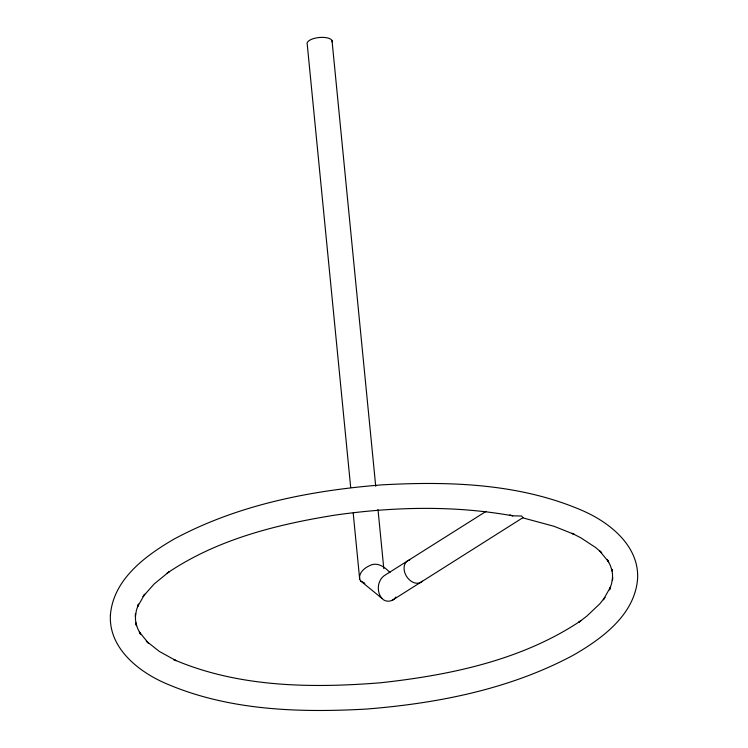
<?xml version="1.0" encoding="UTF-8"?>
<svg xmlns="http://www.w3.org/2000/svg" width="748" height="748" viewBox="0 0 748 748"><rect width="100%" height="100%" fill="white"/><g stroke="black" fill="none" stroke-linecap="round" stroke-linejoin="round"><path stroke-width="1.12" d="M395.87 597.044C392.934 601.841 385.631 602.785 381.91 598.363L360.695 581L359.666 579.083L353.206 513.128M523.263 517.448L392.111 600.41M486.097 511.37L385.211 575.034C377.366 579.644 376.141 591.649 381.91 598.363M512.707 515.83L521.739 516.017L522.899 517.878L553.978 526.274L574.268 534.362L571.968 533.296L580.757 537.765L595.66 547.545L601.71 552.819L599.606 550.865L608.685 561.963L607.189 559.392L610.218 565.179L612.247 571.126L611.761 569.163L612.519 574.24L612.5 580.392L612.631 577.372L611.593 583.608L609.527 589.892L610.49 587.087L603.309 599.737L604.982 597.409L599.868 603.748L586.741 616.202L578.793 622.271L580.822 620.793C521.842 660.241 450.193 675.107 380.685 682.765C311.42 688.3 238.575 687.44 173.732 659.586L176.032 660.652L159.333 651.424L146.29 641.12L148.394 643.084L139.315 631.985L140.811 634.556L137.782 628.769L135.753 622.822L136.473 625.758L135.482 619.699L135.5 613.547L135.369 616.567L136.407 610.34L138.474 604.057L137.51 606.862L144.691 594.211L143.018 596.53L154.219 583.926L169.207 571.678L167.178 573.155C216.939 539.373 276.76 524.423 335.422 515.054C394.084 506.742 454.232 505.302 512.707 515.83L509.809 514.886M364.874 583.281L360.695 581M389.998 572.65C384.781 566.984 377.188 561.439 369.372 565.769C364.313 568.097 358.61 572.903 359.666 579.083M332.019 40.598L375.72 486.265M377.992 509.472L383.799 568.658M350.7 487.593L307.232 44.254A12.613 4.927 -5.6 0 1 319.237 37.512A12.613 4.927 -5.6 0 1 332.121 41.879M422.33 581.149A12.613 9.163 57.7 0 1 406.323 576.016A12.613 9.163 57.7 0 1 409.764 559.981M110.395 615.295C108.74 648.011 138.287 671.517 165.476 683.317C228.308 710.581 298.77 712.825 366.193 709.076C437.664 703.4 510.136 689.198 573.781 654.939C602.495 638.306 634.865 614.566 637.605 578.653C639.26 545.937 609.714 522.431 582.524 510.632C519.692 483.367 449.23 481.123 381.807 484.872C310.336 490.548 237.864 504.75 174.219 539.009C145.505 555.642 113.135 579.382 110.395 615.295"/></g></svg>
